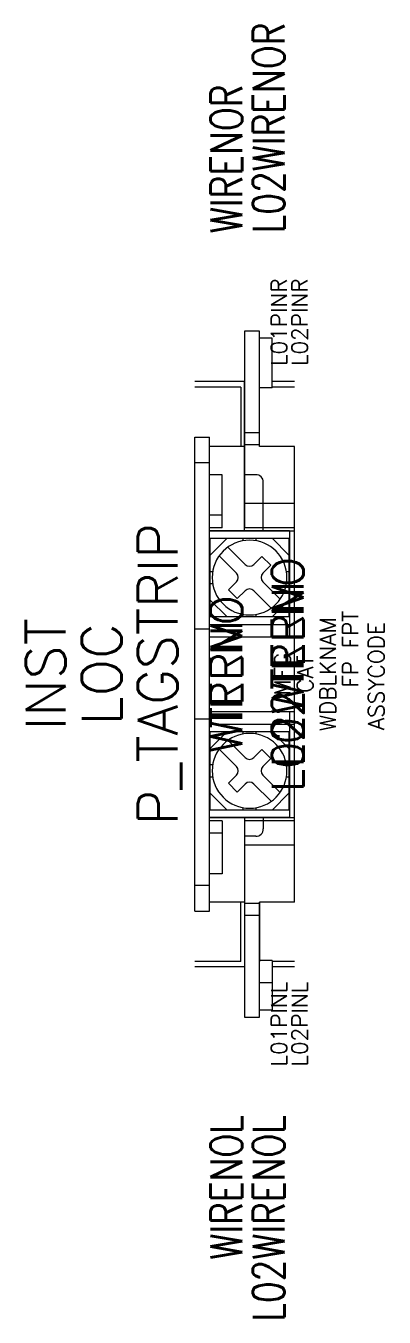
# Model space of a CAD drawing. Header units: inches. Extents: x -14 to 15, y -52 to 52.
import ezdxf
from ezdxf.enums import TextEntityAlignment as Align

# ---------------------------------------------------------------- set-up
doc = ezdxf.new("R2010")
doc.units = ezdxf.units.IN
doc.header["$MEASUREMENT"] = 0
doc.layers.add('SYMS', color=7, linetype='Continuous')
doc.styles.add('WD', font='romans.shx')

msp = doc.modelspace()

# ---------------------------------------------------------------- linework, layer by layer
at = {"lineweight": 25}
for points in [[(6.2, 22.97), (6.2, 26.94)], [(4, 23.48), (0, 23.48)], [(3.7, 23.03), (0, 23.03)], [(6.2, 22.97), (5.2, 22.97)], [(8, 23.48), (6.2, 23.48)], [(8, 23.03), (6.2, 23.03)], [(0, 19), (1.2, 19)], [(5.2, 19.36), (4, 19.36)], [(0, -19), (1.2, -19)], [(5.2, -19.36), (4, -19.36)], [(3.7, -23.03), (0, -23.03)], [(4, -23.48), (0, -23.48)], [(6.2, -22.97), (5.2, -22.97)], [(6.2, -22.97), (6.2, -26.94)], [(8, -23.03), (6.2, -23.03)], [(8, -23.48), (6.2, -23.48)], [(6.2, -24.74), (5.2, -24.74)], [(4, -27.5), (5.2, -27.5)], [(6.2, -26.94), (5.2, -26.94)]]:
    msp.add_lwpolyline(points, dxfattribs=at)
at = {"lineweight": 0}
msp.add_lwpolyline([(4, 23.48), (4, 23.48)], dxfattribs=at)
at = {"layer": 'SYMS'}
for p, q in [((5.2, 27.5), (4, 27.5)), ((6.2, 26.94), (5.2, 26.94))]:
    msp.add_line(p, q, dxfattribs=at)

# ---------------------------------------------------------------- texts
at = {"style": 'WD', "width": 0.8}
for tag, p in [('L02WIRENOR', (5.92, 35.37)), ('WIRENOR', (2.55, 35.37))]:
    msp.add_attdef(tag, text='', height=2.54, rotation=90, dxfattribs=at).set_placement(p, align=Align.MIDDLE_LEFT)
at = {"style": 'WD', "flags": 1}
for tag, p in [('L01PINR', (6.76, 24.72)), ('L02PINR', (8.42, 24.72))]:
    msp.add_attdef(tag, text='', height=1.27, rotation=90, dxfattribs=at).set_placement(p, align=Align.MIDDLE_LEFT)
for tag, text, height, p in [('P_TAGSTRIP', '', 3.18, (-1.39, 0)), ('INST', '', 3.18, (-10.36, 0)), ('WDBLKNAM', 'TRMS', 1.27, (11.31, 0)), ('FPT', '', 1.27, (13.12, 3.58)), ('LOC', '', 3.18, (-5.88, 0)), ('ASSYCODE', '', 1.27, (15.19, -0.15)), ('FP', '', 1.27, (13.12, 0))]:
    msp.add_attdef(tag, text=text, height=height, rotation=90, dxfattribs=at).set_placement(p, align=Align.CENTER)
for tag, p in [('L01PINL', (6.76, -24.66)), ('L02PINL', (8.42, -24.66))]:
    msp.add_attdef(tag, text='', height=1.27, rotation=90, dxfattribs=at).set_placement(p, align=Align.MIDDLE_RIGHT)
at = {"style": 'WD', "width": 0.8}
for tag, p in [('WIRENOL', (2.55, -35.37)), ('L02WIRENOL', (5.92, -35.37))]:
    msp.add_attdef(tag, text='', height=2.54, rotation=90, dxfattribs=at).set_placement(p, align=Align.MIDDLE_RIGHT)

# ---------------------------------------------------------------- wipeouts: each hides what was drawn before it
msp.add_wipeout([(8, 18.27), (0, 18.27), (0, -18.27), (8, -18.27)])

# ---------------------------------------------------------------- next in the draw order: linework, layer by layer
for p, q in [((4, 27.5), (4, 11.75)), ((4, -11.75), (4, -27.5))]:
    msp.add_line(p, q)
at = {"lineweight": 25}
for points in [[(5.2, 18.27), (5.2, 27.5)], [(3.7, 23.03), (3.7, 18.27)], [(4, 11.5), (4, 23.48)], [(5.2, 18.27), (5.2, 23.03)], [(0, -19), (0, 19)], [(1.2, -19), (1.2, 19)], [(4, 18.27), (1.2, 18.27)], [(5.2, 18.39), (4, 18.39)], [(8, 18.27), (5.2, 18.27)], [(8, -18.27), (8, 18.27)], [(1.2, 16.95), (0, 16.95)], [(2.2, 16), (1.2, 16)], [(2.2, 11.75), (2.2, 16)], [(4.9, 16), (4, 16)], [(5.5, 11.5), (5.5, 15.4)], [(8, 13.7), (4, 13.7)], [(2.2, 12.75), (1.2, 12.75)], [(2.2, 11.75), (1.2, 11.75)], [(1.2, 9.8), (1.2, 11.5)], [(7.6, 11.5), (1.2, 11.5)], [(1.2, 11.5), (8, 11.5)], [(8, 11.75), (4, 11.75)], [(7.6, 11.5), (7.6, 3)], [(8, -11.5), (8, 11.5)], [(1.25, 10.9), (7.55, 10.9)], [(1.25, 4.6), (1.25, 10.9)], [(1.25, 9.55), (2.6, 10.9)], [(3.9, 10.71), (3.9, 10.9)], [(4.9, 10.9), (4.9, 10.71)], [(6.2, 10.9), (7.55, 9.55)], [(7.55, 10.9), (7.55, 4.6)], [(3.34, 8.11), (1.95, 9.49)], [(4.05, 8.81), (2.66, 10.2)], [(4.75, 8.81), (5.39, 9.45)], [(6.1, 8.74), (5.39, 9.45)], [(5.46, 8.11), (6.1, 8.74)], [(1.25, 8.25), (1.44, 8.25)], [(1.44, 7.25), (1.25, 7.25)], [(2.7, 6.76), (3.34, 7.4)], [(6.85, 6.01), (5.46, 7.4)], [(7.36, 8.25), (7.55, 8.25)], [(7.55, 7.25), (7.36, 7.25)], [(3.41, 6.06), (2.7, 6.76)], [(3.41, 6.06), (4.05, 6.69)], [(6.14, 5.31), (4.75, 6.69)], [(1.2, 3), (1.2, 5.8)], [(2.6, 4.6), (1.25, 5.95)], [(7.55, 5.95), (6.2, 4.6)], [(7.55, 4.6), (1.25, 4.6)], [(3.9, 4.6), (3.9, 4.79)], [(4.9, 4.79), (4.9, 4.6)], [(1.2, 3.6), (0, 3.6)], [(1.2, 4), (8, 4)], [(1.2, 3), (8, 3)], [(1.2, -5.8), (1.2, -3)], [(1.2, -3), (8, -3)], [(7.6, -3), (7.6, -11.5)], [(1.2, -3.6), (0, -3.6)], [(1.2, -4), (8, -4)], [(1.25, -4.6), (7.55, -4.6)], [(1.25, -10.9), (1.25, -4.6)], [(1.25, -5.95), (2.6, -4.6)], [(3.9, -4.79), (3.9, -4.6)], [(4.9, -4.6), (4.9, -4.79)], [(6.2, -4.6), (7.55, -5.95)], [(7.55, -4.6), (7.55, -10.9)], [(3.34, -7.39), (1.95, -6.01)], [(4.05, -6.69), (2.66, -5.3)], [(4.75, -6.69), (5.39, -6.05)], [(6.1, -6.76), (5.39, -6.05)], [(1.25, -7.25), (1.44, -7.25)], [(5.46, -7.39), (6.1, -6.76)], [(7.36, -7.25), (7.55, -7.25)], [(1.44, -8.25), (1.25, -8.25)], [(2.7, -8.74), (3.34, -8.1)], [(6.85, -9.49), (5.46, -8.1)], [(7.55, -8.25), (7.36, -8.25)], [(3.41, -9.45), (2.7, -8.74)], [(3.41, -9.45), (4.05, -8.81)], [(6.14, -10.19), (4.75, -8.81)], [(1.2, -11.5), (1.2, -9.8)], [(2.6, -10.9), (1.25, -9.55)], [(7.55, -9.55), (6.2, -10.9)], [(7.55, -10.9), (1.25, -10.9)], [(3.9, -10.9), (3.9, -10.71)], [(4.9, -10.71), (4.9, -10.9)], [(7.6, -11.5), (1.2, -11.5)], [(1.2, -11.5), (8, -11.5)], [(2.2, -11.75), (1.2, -11.75)], [(2.2, -11.75), (2.2, -16)], [(4, -11.5), (4, -23.48)], [(8, -11.75), (4, -11.75)], [(5.5, -11.5), (5.5, -12.4)], [(2.2, -12.75), (1.2, -12.75)], [(4.9, -13), (4, -13)], [(8, -13.7), (4, -13.7)], [(2.2, -16), (1.2, -16)], [(1.2, -16.95), (0, -16.95)], [(4, -18.27), (1.2, -18.27)], [(3.7, -23.03), (3.7, -18.27)], [(5.2, -18.39), (4, -18.39)], [(5.2, -18.27), (5.2, -23.03)], [(8, -18.27), (5.2, -18.27)], [(5.2, -27.5), (5.2, -18.27)]]:
    msp.add_lwpolyline(points, dxfattribs=at)
at = {"lineweight": 0}
for points in [[(5.5, 15.4), (5.5, 15.4)], [(8, 11.5), (8, 11.5)]]:
    msp.add_lwpolyline(points, dxfattribs=at)
at = {"lineweight": 25}
for points in [[(5.5, 15.4), (5.5, 15.73), (5.23, 16), (4.9, 16)], [(4.05, 8.81), (4.24, 8.62), (4.56, 8.62), (4.75, 8.81)], [(3.34, 7.4), (3.53, 7.59), (3.53, 7.91), (3.34, 8.11)], [(5.46, 8.11), (5.27, 7.91), (5.27, 7.59), (5.46, 7.4)], [(4.75, 6.69), (4.56, 6.89), (4.24, 6.89), (4.05, 6.69)], [(4.05, -6.69), (4.24, -6.88), (4.56, -6.88), (4.75, -6.69)], [(3.34, -8.1), (3.53, -7.91), (3.53, -7.59), (3.34, -7.39)], [(5.46, -7.39), (5.27, -7.59), (5.27, -7.91), (5.46, -8.1)], [(4.75, -8.81), (4.56, -8.61), (4.24, -8.61), (4.05, -8.81)], [(4.9, -13), (5.23, -13), (5.5, -12.73), (5.5, -12.4)]]:
    msp.add_open_spline(points, degree=3, dxfattribs=at)
for points in [[(4.4, 4.75), (2.74, 4.75), (1.4, 6.1), (1.4, 7.75), (1.4, 9.41), (2.74, 10.75), (4.4, 10.75), (6.06, 10.75), (7.4, 9.41), (7.4, 7.75), (7.4, 6.1), (6.06, 4.75), (4.4, 4.75), (4.4, 4.75), (4.4, 4.75), (4.4, 4.75)], [(4.4, -10.75), (2.74, -10.75), (1.4, -9.4), (1.4, -7.75), (1.4, -6.09), (2.74, -4.75), (4.4, -4.75), (6.06, -4.75), (7.4, -6.09), (7.4, -7.75), (7.4, -9.4), (6.06, -10.75), (4.4, -10.75), (4.4, -10.75), (4.4, -10.75), (4.4, -10.75)]]:
    msp.add_open_spline(points, degree=3, knots=[0, 0, 0, 0, 1, 1, 1, 2, 2, 2, 3, 3, 3, 4, 4, 4, 5, 5, 5, 5], dxfattribs=at)

# ---------------------------------------------------------------- next in the draw order: texts
at = {"style": 'WD', "flags": 1}
for tag, p in [('L02WIRENO', (7.46, -0.03)), ('L02TERM', (7.46, 0))]:
    msp.add_attdef(tag, text='', height=2.54, rotation=90, dxfattribs=at).set_placement(p, align=Align.MIDDLE_CENTER)
at = {"style": 'WD'}
for tag in ['WIRENO', 'TERM']:
    msp.add_attdef(tag, text='', height=2.54, rotation=90, dxfattribs=at).set_placement((2.55, 0), align=Align.MIDDLE_CENTER)
at = {"style": 'WD', "flags": 1}
for tag, p in [('MFG', (7.68, 0)), ('CAT', (9.49, 0))]:
    msp.add_attdef(tag, text='', height=1.27, rotation=90, dxfattribs=at).set_placement(p, align=Align.CENTER)

doc.saveas('drawing.dxf')
